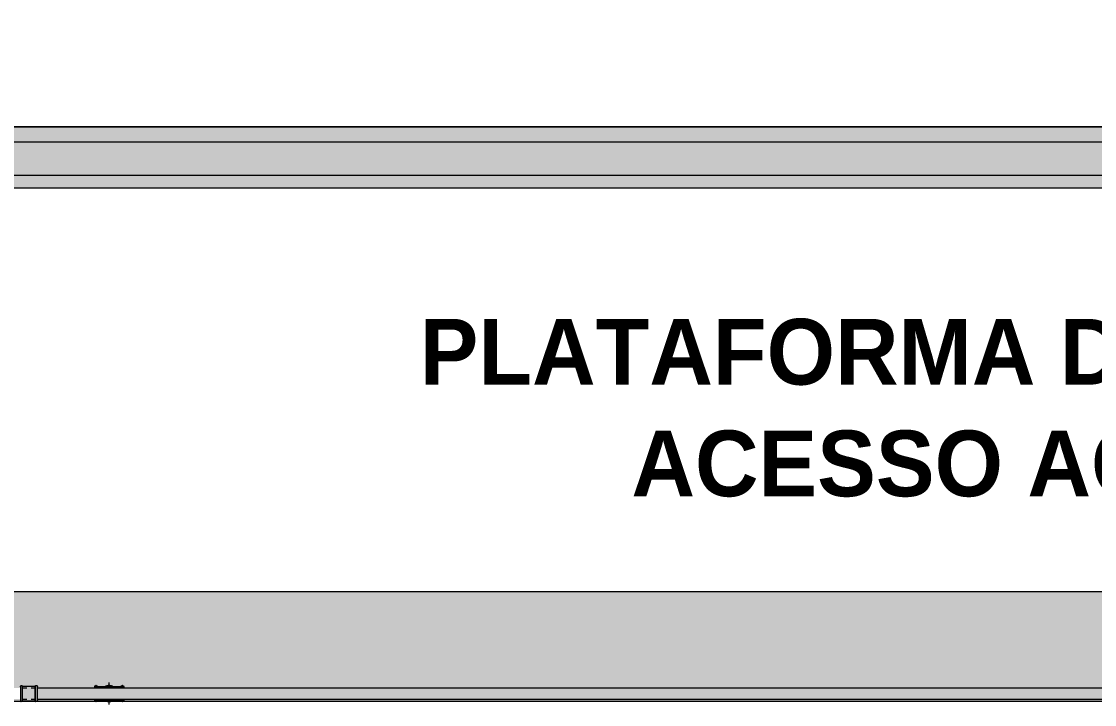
# Model space of a CAD drawing. Header units: metres. Extents: x 149 to 429, y -3 to 162.
# Drawn here: x 215.413 to 217.859, y 108.257 to 109.814 of the extents above; entities that cross this region are included whole.
import ezdxf

# ---------------------------------------------------------------- set-up
doc = ezdxf.new("R2010")
doc.units = ezdxf.units.M
doc.layers.add('1053_ARQ_BASE_MATADOURO_2_dwg', color=7, linetype='Continuous', lineweight=5, true_color=0x767676)
for name, color, linetype, lineweight in [('A-PISO', 7, 'Continuous', 5), ('A-WALL', 7, 'Continuous', 9), ('G-ANNO-TEXT', 7, 'Continuous', 5), ('P-PIPE', 7, 'Continuous', 5), ('P-PIPE-CNTR', 7, 'Continuous', 5)]:
    doc.layers.add(name, color=color, linetype=linetype, lineweight=lineweight)
doc.styles.add('Century Gothic_B_1', font='GOTHICB.TTF', dxfattribs={"height": 0.15})

# ---------------------------------------------------------------- blocks, each defined once
blk = doc.blocks.new('AÇO_Luva - AÇO_Luva-4003606-SERINGA BOVINOS')
at = {"layer": 'P-PIPE', "true_color": 0x7f7f7f}
h = blk.add_hatch(color=8, dxfattribs=at)
h.paths.add_polyline_path([(0.0038, 0.0174), (0.005, 0.0162), (0.0047, -0.0125), (0.005, -0.0126), (0.005, -0.0162), (0.0038, -0.0175), (0.0011, -0.0173), (0, -0.0162), (0, 0.0162), (0.0012, 0.0174), (0.0032, 0.0174)])
h.paths.add_polyline_path([(0.0025, 0.0187), (0.0032, 0.0174), (0.0015, 0.0177)])
h.paths.add_polyline_path([(0.0027, 0.0125), (0.0027, 0.0125), (0.0035, 0.0125)])
for points in [[(0.0145, 0.0162), (0.034, 0.0162), (0.034, -0.0162), (0.005, -0.0162), (0.005, -0.0125), (0.005, -0.0121), (0.005, 0.0125), (0.005, 0.0126), (0.005, 0.0162)], [(0.0378, 0.0174), (0.039, 0.0162), (0.039, -0.0162), (0.0378, -0.0175), (0.0351, -0.0173), (0.034, -0.0162), (0.034, 0.0162), (0.0352, 0.0174), (0.0372, 0.0174)]]:
    blk.add_hatch(color=8, dxfattribs=at).paths.add_polyline_path(points)
at = {"layer": 'P-PIPE'}
for p, q in [((0.005, 0.0155), (0.005, 0.0162)), ((0.005, 0.0162), (0.034, 0.0162)), ((0.005, 0.0162), (0.005, -0.0162)), ((0.034, 0.0162), (0.034, -0.0162)), ((0.039, 0.0155), (0.039, 0.0162)), ((0, -0.0155), (0, -0.0162)), ((0.034, -0.0162), (0.005, -0.0162))]:
    blk.add_line(p, q, dxfattribs=at)
at = {"layer": 'P-PIPE', "flags": 128}
for points in [[(0.005, 0.0162), (0.0039, 0.0183), (0.0015, 0.0185), (0, 0.0166), (0, 0.0162)], [(0, -0.0162), (0, -0.0122), (0, -0.0023), (0, 0.0088), (0, 0.0155), (0, 0.0162)], [(0.005, 0.0162), (0.005, 0.0122), (0.005, 0.0023), (0.005, -0.0088), (0.005, -0.0155), (0.005, -0.0162)], [(0.039, 0.0162), (0.0379, 0.0183), (0.0355, 0.0185), (0.034, 0.0166), (0.034, 0.0162)], [(0.034, -0.0162), (0.034, -0.0122), (0.034, -0.0023), (0.034, 0.0088), (0.034, 0.0155), (0.034, 0.0162)], [(0.039, 0.0162), (0.039, 0.0122), (0.039, 0.0023), (0.039, -0.0088), (0.039, -0.0155), (0.039, -0.0162)], [(0, -0.0162), (0.0011, -0.0183), (0.0035, -0.0185), (0.005, -0.0166), (0.005, -0.0162)], [(0.034, -0.0149), (0.034, -0.0155), (0.034, -0.0162)], [(0.034, -0.0162), (0.0351, -0.0183), (0.0375, -0.0185), (0.039, -0.0166), (0.039, -0.0162)]]:
    blk.add_lwpolyline(points, dxfattribs=at)
blk = doc.blocks.new('1053_ARQ_BASE_MATADOURO_2_dwg-3637054-SERINGA BOVINOS')
at = {"layer": 'A-PISO', "color": 253, "true_color": 0xaaaaaa}
for p, q in [((159.4912, 76.353), (139.8363, 76.353)), ((159.4912, 76.2768), (139.8363, 76.2768)), ((154.4835, 75.0782), (154.6508, 75.0782)), ((154.6512, 75.0782), (154.653, 75.0782)), ((154.6538, 75.0782), (154.6796, 75.0782)), ((154.6837, 75.0782), (154.7106, 75.0782)), ((154.7112, 75.0782), (154.713, 75.0782)), ((154.7144, 75.0782), (157.2508, 75.0782))]:
    blk.add_line(p, q, dxfattribs=at)
at = {"layer": 'A-PISO', "color": 253, "true_color": 0xaaaaaa, "flags": 128}
for points in [[(159.5394, 75.0782), (159.5394, 75.3282), (139.8841, 75.3282), (139.8311, 75.3282), (137.5391, 76.6282), (137.187, 76.6282)], [(137.9622, 76.3882), (159.5394, 76.3882), (159.5394, 76.2382), (159.5394, 75.3282)]]:
    blk.add_lwpolyline(points, dxfattribs=at)

msp = doc.modelspace()

# ---------------------------------------------------------------- hatches: boundary and pattern name
at = {"layer": 'A-WALL', "true_color": 0xeaeaea, "transparency": 33554483}
msp.add_hatch(color=254, dxfattribs=at).paths.add_polyline_path([(219.1862, 109.4342), (220.4698, 109.4342), (220.4698, 109.5742), (200.8145, 109.5742), (200.8145, 109.4342), (217.5655, 109.4342)])
at = {"layer": 'A-WALL', "true_color": 0xffd4aa, "transparency": 33554483}
h = msp.add_hatch(color=41, dxfattribs=at)
h.paths.add_polyline_path([(200.8145, 108.2642), (201.2877, 108.2642), (201.2877, 108.2996), (201.3097, 108.2997), (201.312, 108.3017), (201.3145, 108.2996), (201.3145, 108.2944), (202.5799, 108.2949), (202.5801, 108.2976), (202.5807, 108.2979), (202.5811, 108.2997), (202.5824, 108.2997), (202.5824, 108.2976), (202.5834, 108.298), (202.5837, 108.2991), (202.5845, 108.2997), (202.5852, 108.2988), (202.5857, 108.2976), (202.6065, 108.2981), (202.6129, 108.3001), (202.6193, 108.2985), (202.6219, 108.2976), (202.6407, 108.2979), (202.6407, 108.299), (202.6424, 108.2997), (202.6424, 108.2976), (202.6434, 108.2979), (202.6437, 108.2991), (202.6445, 108.2997), (202.6452, 108.2988), (202.6457, 108.2976), (202.6459, 108.297), (202.6459, 108.2944), (205.1799, 108.2949), (205.1801, 108.2976), (205.1807, 108.2979), (205.1807, 108.299), (205.1815, 108.2997), (205.1824, 108.2979), (205.1825, 108.2976), (205.1835, 108.2976), (205.1844, 108.2991), (205.1859, 108.2976), (205.2058, 108.2979), (205.2079, 108.2992), (205.2138, 108.2998), (205.2219, 108.2976), (205.2407, 108.2979), (205.2407, 108.299), (205.2424, 108.3001), (205.2424, 108.2976), (205.2434, 108.2979), (205.2434, 108.3001), (205.2451, 108.299), (205.2452, 108.2988), (205.2457, 108.2976), (205.2459, 108.297), (205.2459, 108.2944), (207.7799, 108.2949), (207.7801, 108.2976), (207.7807, 108.2979), (207.7807, 108.299), (207.7815, 108.2997), (207.7824, 108.2979), (207.7824, 108.2976), (207.7835, 108.2976), (207.7844, 108.2991), (207.7859, 108.2976), (207.8058, 108.2979), (207.8079, 108.2992), (207.8138, 108.2998), (207.8219, 108.2976), (207.8407, 108.2979), (207.8407, 108.299), (207.8424, 108.3001), (207.8424, 108.2976), (207.8434, 108.2979), (207.8434, 108.3001), (207.8451, 108.299), (207.8452, 108.2988), (207.8457, 108.2976), (207.8459, 108.297), (207.8459, 108.2944), (210.3789, 108.2949), (210.3789, 108.2976), (210.3809, 108.2997), (210.3815, 108.2998), (210.3824, 108.2997), (210.3828, 108.2993), (210.3836, 108.299), (210.3848, 108.2994), (210.3852, 108.2988), (210.3857, 108.2976), (210.4047, 108.2979), (210.4066, 108.2988), (210.4148, 108.2998), (210.4202, 108.2986), (210.4219, 108.2976), (210.4407, 108.2979), (210.4412, 108.2993), (210.4426, 108.2999), (210.4459, 108.2991), (210.4469, 108.2976), (210.4469, 108.2944), (212.9799, 108.2949), (212.9801, 108.2976), (212.9807, 108.2979), (212.9807, 108.299), (212.9815, 108.2997), (212.9824, 108.2979), (212.9824, 108.2976), (212.9835, 108.2976), (212.9844, 108.2991), (212.9859, 108.2976), (213.0058, 108.2979), (213.0079, 108.2992), (213.0138, 108.2998), (213.0219, 108.2976), (213.0407, 108.2979), (213.0407, 108.299), (213.0424, 108.3001), (213.0424, 108.2976), (213.0434, 108.2979), (213.0434, 108.3001), (213.0451, 108.299), (213.0452, 108.2988), (213.0457, 108.2976), (213.0459, 108.297), (213.0459, 108.2944), (215.4104, 108.2944), (215.4104, 108.2981), (215.4122, 108.2993), (215.4146, 108.2989), (215.4154, 108.2981), (215.4444, 108.2981), (215.4462, 108.2993), (215.4486, 108.2989), (215.4494, 108.2981), (215.4494, 108.2944), (215.5799, 108.2949), (215.5801, 108.2976), (215.5807, 108.2979), (215.5807, 108.299), (215.5815, 108.2997), (215.5824, 108.2979), (215.5824, 108.2976), (215.5835, 108.2976), (215.5844, 108.2991), (215.5859, 108.2976), (215.6058, 108.2979), (215.6079, 108.2992), (215.6138, 108.2998), (215.6219, 108.2976), (215.6407, 108.2979), (215.6409, 108.2993), (215.6424, 108.3001), (215.6424, 108.2976), (215.6434, 108.2979), (215.6434, 108.3001), (215.6451, 108.299), (215.6452, 108.2988), (215.6457, 108.2976), (215.6459, 108.297), (215.6459, 108.2944), (218.1799, 108.2949), (218.1801, 108.2976), (218.1807, 108.2979), (218.1807, 108.299), (218.1815, 108.2997), (218.1824, 108.2979), (218.1824, 108.2976), (218.1835, 108.2976), (218.1844, 108.2991), (218.1859, 108.2976), (218.2058, 108.2979), (218.2079, 108.2992), (218.2138, 108.2998), (218.2219, 108.2976), (218.2407, 108.2979), (218.2407, 108.299), (218.2424, 108.3001), (218.2424, 108.2976), (218.2434, 108.2979), (218.2434, 108.3001), (218.2451, 108.299), (218.2452, 108.2988), (218.2457, 108.2976), (218.2459, 108.297), (218.2459, 108.2944), (220.2129, 108.2944), (220.2131, 108.2997), (220.2154, 108.3017), (220.2179, 108.2996), (220.2397, 108.2996), (220.2397, 108.2944), (220.3909, 108.2944), (220.3908, 108.3052), (220.3802, 108.3262), (220.3796, 108.3799), (220.3828, 108.3799), (220.3833, 108.3297), (220.3939, 108.3078), (220.3943, 108.2944), (220.3959, 108.2944), (220.3962, 108.2989), (220.3984, 108.3002), (220.4009, 108.2993), (220.4136, 108.2999), (220.4193, 108.3055), (220.4389, 108.3057), (220.4528, 108.2918), (220.4528, 108.2719), (220.445, 108.2642), (220.4698, 108.2642), (220.4698, 108.5142), (200.8145, 108.5142)])
h.paths.add_polyline_path([(212.981, 108.2642), (212.9807, 108.2647), (212.9806, 108.265), (212.9801, 108.2662), (212.9799, 108.2667), (212.9799, 108.2694), (210.4469, 108.2689), (210.4468, 108.2661), (210.4462, 108.2642), (212.9806, 108.2642)])
h.paths.add_polyline_path([(212.9816, 108.2642), (212.9834, 108.2642), (212.9834, 108.2662), (212.9824, 108.2659), (212.982, 108.2646)])
h.paths.add_polyline_path([(212.9859, 108.2642), (213.0075, 108.2647), (213.0039, 108.2662), (212.9851, 108.2659), (212.9851, 108.2648), (212.9852, 108.2642)])
h.paths.add_polyline_path([(201.3334, 108.2642), (202.5807, 108.2647), (202.5806, 108.265), (202.5801, 108.2662), (202.5799, 108.2667), (202.5799, 108.2694), (201.3145, 108.2694), (201.3145, 108.2642)])
h.paths.add_polyline_path([(202.5834, 108.2642), (202.5834, 108.2662), (202.5824, 108.2659), (202.5824, 108.2642)])
h.paths.add_polyline_path([(213.0281, 108.2642), (213.0407, 108.2647), (213.0406, 108.265), (213.0401, 108.2662), (213.0193, 108.2657), (213.0165, 108.2642), (213.023, 108.2642)])
h.paths.add_polyline_path([(202.5859, 108.2642), (202.6097, 108.2647), (202.6039, 108.2662), (202.5851, 108.2659), (202.5851, 108.2647), (202.5852, 108.2642)])
h.paths.add_polyline_path([(202.6221, 108.2642), (202.6442, 108.2642), (202.6434, 108.2659), (202.6434, 108.2662), (202.6423, 108.2662), (202.6414, 108.2646), (202.6399, 108.2662), (202.62, 108.2659), (202.6179, 108.2646), (202.6183, 108.2642), (202.6219, 108.2642)])
h.paths.add_polyline_path([(213.0434, 108.2642), (213.0434, 108.2662), (213.0424, 108.2658), (213.0421, 108.2646), (213.0424, 108.2642)])
h.paths.add_polyline_path([(213.0452, 108.2642), (215.4114, 108.2646), (215.4104, 108.2657), (215.4104, 108.2694), (213.0459, 108.2689), (213.0453, 108.2662), (213.0451, 108.2659), (213.0451, 108.2642)])
h.paths.add_polyline_path([(210.4419, 108.2642), (210.4421, 108.2646), (210.4406, 108.2661), (210.4208, 108.2656), (210.4192, 108.265), (210.4176, 108.2642), (210.4412, 108.2642)])
h.paths.add_polyline_path([(220.3973, 108.2642), (220.3966, 108.2648), (220.3966, 108.2652), (220.3962, 108.2661), (220.3959, 108.2661), (220.3962, 108.2642)])
h.paths.add_polyline_path([(220.3959, 108.2642), (220.3959, 108.2694), (220.2397, 108.2694), (220.2397, 108.2642), (220.3946, 108.2642)])
h.paths.add_polyline_path([(202.6452, 108.2642), (205.1807, 108.2647), (205.1806, 108.265), (205.1801, 108.2662), (205.1799, 108.2667), (205.1799, 108.2694), (202.6459, 108.2689), (202.6457, 108.2662), (202.6451, 108.2659), (202.6451, 108.2647), (202.6451, 108.2642)])
h.paths.add_polyline_path([(215.4349, 108.2642), (215.5807, 108.2647), (215.5806, 108.265), (215.5801, 108.2662), (215.5799, 108.2667), (215.5799, 108.2694), (215.4494, 108.2692), (215.4494, 108.2657), (215.4476, 108.2645), (215.4452, 108.2649), (215.4444, 108.2657), (215.4154, 108.2657), (215.4141, 108.2642), (215.4249, 108.2642)])
h.paths.add_polyline_path([(220.1485, 108.2642), (220.2129, 108.2642), (220.2129, 108.2694), (218.2459, 108.2694), (218.2457, 108.2662), (218.2451, 108.2659), (218.2452, 108.2642), (220.0978, 108.2642)])
h.paths.add_polyline_path([(210.4097, 108.2642), (210.4074, 108.2648), (210.4043, 108.2661), (210.4039, 108.2662), (210.3851, 108.2659), (210.3852, 108.2648), (210.3852, 108.2642), (210.4094, 108.2642)])
h.paths.add_polyline_path([(215.5834, 108.2642), (215.5834, 108.2662), (215.5824, 108.2659), (215.5821, 108.2647), (215.5824, 108.2642)])
h.paths.add_polyline_path([(215.5859, 108.2642), (215.6075, 108.2647), (215.6039, 108.2662), (215.5851, 108.2659), (215.5851, 108.2648), (215.5852, 108.2642)])
h.paths.add_polyline_path([(205.1816, 108.2642), (205.1834, 108.2642), (205.1834, 108.2662), (205.1824, 108.2659), (205.1821, 108.2647)])
h.paths.add_polyline_path([(205.1859, 108.2642), (205.2075, 108.2647), (205.2039, 108.2662), (205.1851, 108.2659), (205.1851, 108.2648), (205.1852, 108.2642)])
h.paths.add_polyline_path([(215.6141, 108.2642), (215.6407, 108.2647), (215.6406, 108.265), (215.6401, 108.2662), (215.6193, 108.2657), (215.6143, 108.2643)])
h.paths.add_polyline_path([(205.2281, 108.2642), (205.2407, 108.2647), (205.2406, 108.265), (205.2401, 108.2662), (205.2193, 108.2657), (205.2165, 108.2642), (205.225, 108.2642)])
h.paths.add_polyline_path([(210.3799, 108.2642), (210.3799, 108.2646), (210.3789, 108.2667), (210.3789, 108.2694), (207.8459, 108.2689), (207.8457, 108.2662), (207.8451, 108.2659), (207.8452, 108.2642), (210.3796, 108.2642)])
h.paths.add_polyline_path([(210.3824, 108.2642), (210.3834, 108.2642), (210.3829, 108.2648), (210.3825, 108.2643)])
h.paths.add_polyline_path([(215.6434, 108.2642), (215.6434, 108.2662), (215.6424, 108.2658), (215.6421, 108.2646), (215.6424, 108.2642)])
h.paths.add_polyline_path([(218.241, 108.2642), (218.2407, 108.2647), (218.2406, 108.265), (218.2401, 108.2662), (218.2193, 108.2657), (218.2165, 108.2642), (218.2407, 108.2642)])
h.paths.add_polyline_path([(215.6459, 108.2642), (218.1807, 108.2647), (218.1806, 108.265), (218.1801, 108.2662), (218.1799, 108.2667), (218.1799, 108.2694), (215.6459, 108.2689), (215.6457, 108.2662), (215.6451, 108.2659), (215.6452, 108.2642)])
h.paths.add_polyline_path([(218.2416, 108.2642), (218.2434, 108.2642), (218.2434, 108.2662), (218.2424, 108.2658), (218.2421, 108.2646)])
h.paths.add_polyline_path([(207.8424, 108.2642), (207.8434, 108.2642), (207.8434, 108.2662), (207.8424, 108.2658), (207.8421, 108.2646), (207.8416, 108.2642)])
h.paths.add_polyline_path([(207.8161, 108.2642), (207.8407, 108.2647), (207.8406, 108.265), (207.8401, 108.2662), (207.8193, 108.2657), (207.8157, 108.2642)])
h.paths.add_polyline_path([(205.2434, 108.2642), (205.2434, 108.2662), (205.2424, 108.2658), (205.2421, 108.2646), (205.2424, 108.2642)])
h.paths.add_polyline_path([(205.2452, 108.2642), (207.7807, 108.2647), (207.7806, 108.265), (207.7801, 108.2662), (207.7799, 108.2667), (207.7799, 108.2694), (205.2459, 108.2689), (205.2457, 108.2662), (205.2451, 108.2659), (205.2451, 108.2642)])
h.paths.add_polyline_path([(207.8077, 108.2642), (207.8075, 108.2647), (207.8039, 108.2662), (207.7851, 108.2659), (207.7851, 108.2648), (207.7852, 108.2642), (207.8065, 108.2642)])
h.paths.add_polyline_path([(218.2077, 108.2642), (218.2075, 108.2647), (218.2039, 108.2662), (218.1851, 108.2659), (218.1851, 108.2648), (218.1852, 108.2642), (218.2065, 108.2642)])
h.paths.add_polyline_path([(207.7816, 108.2642), (207.7834, 108.2642), (207.7834, 108.2662), (207.7824, 108.2659), (207.7821, 108.2647)])
h.paths.add_polyline_path([(218.1834, 108.2642), (218.1834, 108.2662), (218.1824, 108.2659), (218.1821, 108.2647), (218.1824, 108.2642)])
h.paths.add_polyline_path([(220.2148, 108.2642), (220.2149, 108.2642), (220.214, 108.2653)])
h.paths.add_polyline_path([(220.3993, 108.2647), (220.3993, 108.2651), (220.3993, 108.2647)])
at = {"layer": 'P-PIPE', "true_color": 0xc0c0c0}
h = msp.add_hatch(color=9, dxfattribs=at)
h.paths.add_polyline_path([(217.2616, 108.2819), (220.3844, 108.2819), (220.3843, 108.2874), (220.391, 108.2875), (220.3908, 108.2944), (215.4494, 108.294), (215.4494, 108.2819), (217.211, 108.2819)])
h.paths.add_polyline_path([(220.3941, 108.2873), (220.3959, 108.2878), (220.3959, 108.2944), (220.394, 108.294), (220.3941, 108.2874)])
at = {"layer": 'P-PIPE', "true_color": 0x7f7f7f}
h = msp.add_hatch(color=8, dxfattribs=at)
h.paths.add_polyline_path([(215.5799, 108.2944), (215.5801, 108.2948), (215.5799, 108.2948)])
h.paths.add_polyline_path([(215.5903, 108.2944), (215.6401, 108.2948), (215.64, 108.2976), (215.5854, 108.297), (215.5857, 108.2944), (215.5882, 108.2944)])
h.paths.add_polyline_path([(215.6459, 108.2944), (215.6457, 108.2976), (215.6454, 108.297), (215.6457, 108.2944)])
h.paths.add_polyline_path([(215.6434, 108.2948), (215.6431, 108.2976), (215.6424, 108.297), (215.6424, 108.2948)])
h.paths.add_polyline_path([(215.5824, 108.2948), (215.5834, 108.2948), (215.5831, 108.2976), (215.5824, 108.297), (215.5824, 108.2954)])
for points in [[(215.5801, 108.2944), (215.5824, 108.2948), (215.5822, 108.299), (215.5813, 108.2997), (215.5806, 108.2988), (215.5803, 108.2965), (215.5801, 108.2948)], [(215.5834, 108.2944), (215.5857, 108.2948), (215.5851, 108.2979), (215.5844, 108.2991), (215.5834, 108.2965), (215.5834, 108.2948)], [(215.6401, 108.2944), (215.6424, 108.2948), (215.6422, 108.299), (215.6413, 108.2997), (215.6406, 108.2988), (215.6403, 108.2965), (215.6401, 108.2948)], [(215.6424, 108.2988), (215.642, 108.2998), (215.6416, 108.2996), (215.6422, 108.299)], [(215.6454, 108.2944), (215.6457, 108.2948), (215.6451, 108.299), (215.6447, 108.2997), (215.6434, 108.2997), (215.6437, 108.2944), (215.6452, 108.2944)], [(215.5814, 108.2647), (215.5824, 108.2673), (215.5822, 108.2694), (215.5801, 108.269), (215.5806, 108.266), (215.581, 108.2654)], [(215.5814, 108.264), (215.5824, 108.2659), (215.5821, 108.2659), (215.5812, 108.265), (215.5806, 108.265), (215.581, 108.2644)], [(215.5834, 108.269), (215.5833, 108.2694), (215.5824, 108.269)], [(215.5834, 108.2637), (215.5852, 108.265), (215.5855, 108.2673), (215.5857, 108.2694), (215.5834, 108.269), (215.5834, 108.2648)], [(215.6129, 108.2637), (215.6185, 108.2654), (215.6203, 108.2662), (215.6129, 108.266), (215.6129, 108.2662), (215.6066, 108.2656), (215.6127, 108.2638)], [(215.6111, 108.2645), (215.6071, 108.2655), (215.6074, 108.2648), (215.6077, 108.2647), (215.6101, 108.2645)], [(215.6113, 108.264), (215.6111, 108.2645), (215.6111, 108.264)], [(215.6414, 108.2646), (215.6424, 108.2673), (215.6422, 108.2694), (215.6401, 108.269), (215.6407, 108.2659), (215.641, 108.2654)], [(215.6414, 108.264), (215.6424, 108.2659), (215.6421, 108.2659), (215.6412, 108.265), (215.6406, 108.265), (215.641, 108.2644)], [(215.6434, 108.269), (215.6434, 108.2694), (215.6424, 108.269)], [(215.6434, 108.2637), (215.6451, 108.2647), (215.6452, 108.265), (215.6455, 108.2673), (215.6457, 108.2694), (215.6434, 108.269), (215.6434, 108.264)]]:
    msp.add_hatch(color=8, dxfattribs=at).paths.add_polyline_path(points)
h = msp.add_hatch(color=8, dxfattribs=at)
h.paths.add_polyline_path([(215.6165, 108.299), (215.6129, 108.3001), (215.6129, 108.2995), (215.6156, 108.2991)])
h.paths.add_polyline_path([(215.6203, 108.2976), (215.6192, 108.2981), (215.6139, 108.2992), (215.6094, 108.2995), (215.6065, 108.2983), (215.6055, 108.2976), (215.6129, 108.2976), (215.6129, 108.2976), (215.6195, 108.2976)])
at = {"layer": 'P-PIPE', "true_color": 0xc0c0c0}
msp.add_hatch(color=9, dxfattribs=at).paths.add_polyline_path([(218.2492, 108.2694), (220.3959, 108.2698), (220.3959, 108.2757), (220.3942, 108.2756), (220.3943, 108.2715), (220.3912, 108.2715), (220.3908, 108.2755), (220.3844, 108.2757), (220.3844, 108.2819), (215.4494, 108.2813), (215.4494, 108.2694), (218.2366, 108.2694)])
at = {"layer": 'P-PIPE', "true_color": 0x7f7f7f}
h = msp.add_hatch(color=8, dxfattribs=at)
h.paths.add_polyline_path([(215.5799, 108.2662), (215.5805, 108.2667), (215.5799, 108.2667)])
h.paths.add_polyline_path([(215.5834, 108.2662), (215.5834, 108.269), (215.5824, 108.269), (215.5827, 108.2662), (215.5831, 108.2662)])
h.paths.add_polyline_path([(215.6164, 108.2662), (215.6404, 108.2667), (215.6401, 108.2694), (215.5857, 108.269), (215.5858, 108.2662), (215.6156, 108.2662)])
h.paths.add_polyline_path([(215.6434, 108.2662), (215.6434, 108.269), (215.6424, 108.269), (215.6427, 108.2662), (215.6431, 108.2662)])
h.paths.add_polyline_path([(215.6459, 108.2662), (215.6454, 108.2667), (215.6458, 108.2662)])

# ---------------------------------------------------------------- linework, layer by layer
at = {"layer": 'A-WALL', "color": 253, "true_color": 0xb6b6b6}
msp.add_line((220.4698, 109.5742), (200.8145, 109.5742), dxfattribs=at)
at = {"layer": 'A-WALL', "color": 253, "true_color": 0xaaaaaa}
for p, q in [((220.4698, 109.4342), (200.8145, 109.4342)), ((220.4698, 108.5142), (200.8145, 108.5142)), ((200.8145, 108.2642), (220.4698, 108.2642))]:
    msp.add_line(p, q, dxfattribs=at)
at = {"layer": 'P-PIPE'}
for p, q in [((215.4249, 108.2944), (215.4142, 108.2944)), ((215.4459, 108.2944), (215.4349, 108.2944)), ((220.3909, 108.2944), (215.4482, 108.2944)), ((215.6459, 108.2976), (215.5799, 108.2976)), ((215.5799, 108.2976), (215.5799, 108.2945)), ((215.5834, 108.3001), (215.5824, 108.3001)), ((215.5834, 108.3001), (215.5824, 108.3001)), ((215.6434, 108.3001), (215.6424, 108.3001)), ((215.6434, 108.3001), (215.6424, 108.3001)), ((215.6459, 108.2945), (215.6459, 108.2976)), ((215.4139, 108.2694), (215.4249, 108.2694)), ((215.4349, 108.2694), (215.4455, 108.2694)), ((215.4479, 108.2694), (220.3971, 108.2694)), ((215.5799, 108.2693), (215.5799, 108.2662)), ((215.5799, 108.2662), (215.6459, 108.2662)), ((215.5824, 108.2637), (215.5834, 108.2637)), ((215.5824, 108.2637), (215.5834, 108.2637)), ((215.6424, 108.2637), (215.6434, 108.2637)), ((215.6424, 108.2637), (215.6434, 108.2637)), ((215.6459, 108.2662), (215.6459, 108.2693))]:
    msp.add_line(p, q, dxfattribs=at)
at = {"layer": 'P-PIPE', "flags": 128}
for points in [[(215.5799, 108.2976), (215.5799, 108.2977), (215.5799, 108.2978), (215.5799, 108.2979), (215.5799, 108.298), (215.58, 108.2981), (215.58, 108.2982), (215.58, 108.2983), (215.58, 108.2984), (215.5801, 108.2985), (215.5801, 108.2986), (215.5801, 108.2986), (215.5802, 108.2987), (215.5802, 108.2988), (215.5803, 108.2989), (215.5803, 108.299), (215.5804, 108.2991), (215.5805, 108.2992), (215.5805, 108.2992), (215.5806, 108.2993), (215.5807, 108.2994), (215.5807, 108.2994), (215.5808, 108.2995), (215.5809, 108.2996), (215.581, 108.2996), (215.5811, 108.2997), (215.5811, 108.2997), (215.5812, 108.2998), (215.5813, 108.2998), (215.5814, 108.2999), (215.5815, 108.2999), (215.5816, 108.2999), (215.5817, 108.3), (215.5818, 108.3), (215.5819, 108.3), (215.582, 108.3), (215.5821, 108.3001), (215.5822, 108.3001), (215.5823, 108.3001), (215.5824, 108.3001), (215.5824, 108.3001)], [(215.5799, 108.2976), (215.5799, 108.2977), (215.5799, 108.2978), (215.5799, 108.2979), (215.5799, 108.298), (215.58, 108.2981), (215.58, 108.2982), (215.58, 108.2983), (215.58, 108.2984), (215.5801, 108.2985), (215.5801, 108.2986), (215.5801, 108.2986), (215.5802, 108.2987), (215.5802, 108.2988), (215.5803, 108.2989), (215.5803, 108.299), (215.5804, 108.2991), (215.5805, 108.2992), (215.5805, 108.2992), (215.5806, 108.2993)], [(215.5799, 108.2954), (215.5799, 108.2957), (215.5799, 108.296), (215.5799, 108.2963), (215.5799, 108.2965), (215.5799, 108.2967), (215.5799, 108.2969), (215.5799, 108.2971), (215.5799, 108.2972), (215.5799, 108.2974), (215.5799, 108.2975), (215.5799, 108.2975), (215.5799, 108.2976), (215.5799, 108.2976)], [(215.5799, 108.2976), (215.5799, 108.2976), (215.5799, 108.2975), (215.5799, 108.2975), (215.5799, 108.2974), (215.5799, 108.2973), (215.5799, 108.2971), (215.5799, 108.297), (215.5799, 108.2968), (215.5799, 108.2966), (215.5799, 108.2963), (215.5799, 108.2961), (215.5799, 108.2958), (215.5799, 108.2955), (215.5799, 108.2952), (215.5799, 108.2948), (215.5799, 108.2945)], [(215.5814, 108.2999), (215.5815, 108.2999), (215.5816, 108.2999), (215.5817, 108.3), (215.5818, 108.3), (215.5819, 108.3), (215.582, 108.3), (215.5821, 108.3001), (215.5822, 108.3001), (215.5823, 108.3001), (215.5824, 108.3001), (215.5824, 108.3001)], [(215.5834, 108.3001), (215.5835, 108.3001), (215.5836, 108.3001), (215.5837, 108.3001), (215.5838, 108.3001), (215.5839, 108.3), (215.584, 108.3), (215.5841, 108.3), (215.5842, 108.3), (215.5843, 108.2999), (215.5844, 108.2999), (215.5845, 108.2998), (215.5846, 108.2998), (215.5846, 108.2998), (215.5847, 108.2997), (215.5848, 108.2996), (215.5849, 108.2996), (215.585, 108.2995), (215.5851, 108.2995), (215.5851, 108.2994), (215.5852, 108.2993), (215.5853, 108.2993), (215.5853, 108.2992), (215.5854, 108.2991), (215.5855, 108.299), (215.5855, 108.2989), (215.5856, 108.2988), (215.5856, 108.2988), (215.5857, 108.2987), (215.5857, 108.2986), (215.5857, 108.2985), (215.5858, 108.2984), (215.5858, 108.2983), (215.5858, 108.2982), (215.5858, 108.2981), (215.5859, 108.298), (215.5859, 108.2979), (215.5859, 108.2978), (215.5859, 108.2977), (215.5859, 108.2976)], [(215.5834, 108.3001), (215.5835, 108.3001), (215.5836, 108.3001), (215.5837, 108.3001), (215.5838, 108.3001), (215.5839, 108.3), (215.584, 108.3), (215.5841, 108.3), (215.5842, 108.3), (215.5843, 108.2999), (215.5844, 108.2999), (215.5845, 108.2998), (215.5846, 108.2998), (215.5846, 108.2998), (215.5847, 108.2997), (215.5848, 108.2996), (215.5849, 108.2996), (215.585, 108.2995), (215.5851, 108.2995), (215.5851, 108.2994), (215.5852, 108.2993), (215.5853, 108.2993), (215.5853, 108.2992), (215.5854, 108.2991), (215.5855, 108.299), (215.5855, 108.2989), (215.5856, 108.2988), (215.5856, 108.2988), (215.5857, 108.2987), (215.5857, 108.2986), (215.5857, 108.2985), (215.5858, 108.2984), (215.5858, 108.2983), (215.5858, 108.2982), (215.5858, 108.2981), (215.5859, 108.298), (215.5859, 108.2979), (215.5859, 108.2978), (215.5859, 108.2977), (215.5859, 108.2976), (215.5859, 108.2976)], [(215.5859, 108.2944), (215.5859, 108.2947), (215.5859, 108.2951), (215.5859, 108.2954), (215.5859, 108.2957), (215.5859, 108.296), (215.5859, 108.2963), (215.5859, 108.2965), (215.5859, 108.2967), (215.5859, 108.2969), (215.5859, 108.2971), (215.5859, 108.2972), (215.5859, 108.2974), (215.5859, 108.2975), (215.5859, 108.2975), (215.5859, 108.2976), (215.5859, 108.2976)], [(215.5859, 108.2976), (215.5859, 108.2976), (215.5859, 108.2975), (215.5859, 108.2975), (215.5859, 108.2974), (215.5859, 108.2973), (215.5859, 108.2971), (215.5859, 108.297), (215.5859, 108.2968), (215.5859, 108.2966), (215.5859, 108.2963), (215.5859, 108.2961), (215.5859, 108.2958), (215.5859, 108.2955)], [(215.6221, 108.2976), (215.6215, 108.2979), (215.6208, 108.2983), (215.6202, 108.2986), (215.6195, 108.2988), (215.6188, 108.2991), (215.6181, 108.2993), (215.6174, 108.2995), (215.6167, 108.2997), (215.616, 108.2998), (215.6153, 108.2999), (215.6146, 108.3), (215.6138, 108.3001), (215.6131, 108.3001), (215.6124, 108.3001), (215.6116, 108.3), (215.6109, 108.3), (215.6102, 108.2999), (215.6095, 108.2998), (215.6088, 108.2996), (215.6081, 108.2994), (215.6074, 108.2992), (215.6067, 108.299), (215.606, 108.2987), (215.6053, 108.2984), (215.6047, 108.2981), (215.604, 108.2978)], [(215.6221, 108.2976), (215.6215, 108.2979), (215.6208, 108.2983), (215.6202, 108.2986), (215.6195, 108.2988), (215.6188, 108.2991), (215.6181, 108.2993), (215.6174, 108.2995), (215.6167, 108.2997), (215.616, 108.2998), (215.6153, 108.2999), (215.6146, 108.3), (215.6138, 108.3001), (215.6131, 108.3001), (215.6124, 108.3001), (215.6116, 108.3), (215.6109, 108.3), (215.6102, 108.2999), (215.6095, 108.2998), (215.6088, 108.2996), (215.6081, 108.2994), (215.6074, 108.2992), (215.6067, 108.299), (215.606, 108.2987), (215.6053, 108.2984), (215.6047, 108.2981), (215.604, 108.2978)], [(215.6399, 108.2976), (215.6399, 108.2977), (215.6399, 108.2978), (215.6399, 108.2979), (215.6399, 108.298), (215.64, 108.2981), (215.64, 108.2982), (215.64, 108.2983), (215.64, 108.2984), (215.6401, 108.2985), (215.6401, 108.2986), (215.6401, 108.2986), (215.6402, 108.2987), (215.6402, 108.2988), (215.6403, 108.2989), (215.6403, 108.299), (215.6404, 108.2991), (215.6405, 108.2992), (215.6405, 108.2992), (215.6406, 108.2993), (215.6407, 108.2994), (215.6407, 108.2994), (215.6408, 108.2995), (215.6409, 108.2996), (215.641, 108.2996), (215.6411, 108.2997), (215.6411, 108.2997), (215.6412, 108.2998), (215.6413, 108.2998), (215.6414, 108.2999), (215.6415, 108.2999), (215.6416, 108.2999), (215.6417, 108.3), (215.6418, 108.3), (215.6419, 108.3), (215.642, 108.3), (215.6421, 108.3001), (215.6422, 108.3001), (215.6423, 108.3001), (215.6424, 108.3001), (215.6424, 108.3001)], [(215.6399, 108.2976), (215.6399, 108.2977), (215.6399, 108.2978), (215.6399, 108.2979), (215.6399, 108.298), (215.64, 108.2981), (215.64, 108.2982), (215.64, 108.2983), (215.64, 108.2984), (215.6401, 108.2985), (215.6401, 108.2986), (215.6401, 108.2986), (215.6402, 108.2987), (215.6402, 108.2988), (215.6403, 108.2989), (215.6403, 108.299), (215.6404, 108.2991), (215.6405, 108.2992), (215.6405, 108.2992), (215.6406, 108.2993)], [(215.6399, 108.2954), (215.6399, 108.2957), (215.6399, 108.296), (215.6399, 108.2963), (215.6399, 108.2965), (215.6399, 108.2967), (215.6399, 108.2969), (215.6399, 108.2971), (215.6399, 108.2972), (215.6399, 108.2974), (215.6399, 108.2975), (215.6399, 108.2975), (215.6399, 108.2976), (215.6399, 108.2976)], [(215.6399, 108.2976), (215.6399, 108.2976), (215.6399, 108.2975), (215.6399, 108.2975), (215.6399, 108.2974), (215.6399, 108.2973), (215.6399, 108.2971), (215.6399, 108.297), (215.6399, 108.2968), (215.6399, 108.2966), (215.6399, 108.2963), (215.6399, 108.2961), (215.6399, 108.2958), (215.6399, 108.2955), (215.6399, 108.2952), (215.6399, 108.2948), (215.6399, 108.2945)], [(215.6414, 108.2999), (215.6415, 108.2999), (215.6416, 108.2999), (215.6417, 108.3), (215.6418, 108.3), (215.6419, 108.3), (215.642, 108.3), (215.6421, 108.3001), (215.6422, 108.3001), (215.6423, 108.3001), (215.6424, 108.3001), (215.6424, 108.3001)], [(215.6434, 108.3001), (215.6435, 108.3001), (215.6436, 108.3001), (215.6437, 108.3001), (215.6438, 108.3001), (215.6439, 108.3), (215.644, 108.3), (215.6441, 108.3), (215.6442, 108.3), (215.6443, 108.2999), (215.6444, 108.2999), (215.6445, 108.2998), (215.6446, 108.2998), (215.6446, 108.2998), (215.6447, 108.2997), (215.6448, 108.2996), (215.6449, 108.2996), (215.645, 108.2995), (215.6451, 108.2995), (215.6451, 108.2994), (215.6452, 108.2993), (215.6453, 108.2993), (215.6453, 108.2992), (215.6454, 108.2991), (215.6455, 108.299), (215.6455, 108.2989), (215.6456, 108.2988), (215.6456, 108.2988), (215.6457, 108.2987), (215.6457, 108.2986), (215.6457, 108.2985), (215.6458, 108.2984), (215.6458, 108.2983), (215.6458, 108.2982), (215.6458, 108.2981), (215.6459, 108.298), (215.6459, 108.2979), (215.6459, 108.2978), (215.6459, 108.2977), (215.6459, 108.2976), (215.6459, 108.2976)], [(215.6452, 108.2993), (215.6453, 108.2993), (215.6453, 108.2992), (215.6454, 108.2991), (215.6455, 108.299), (215.6455, 108.2989), (215.6456, 108.2988), (215.6456, 108.2988), (215.6457, 108.2987), (215.6457, 108.2986), (215.6457, 108.2985), (215.6458, 108.2984), (215.6458, 108.2983), (215.6458, 108.2982), (215.6458, 108.2981), (215.6459, 108.298), (215.6459, 108.2979), (215.6459, 108.2978), (215.6459, 108.2977), (215.6459, 108.2976)], [(215.6459, 108.2944), (215.6459, 108.2947), (215.6459, 108.2951), (215.6459, 108.2954), (215.6459, 108.2957), (215.6459, 108.296), (215.6459, 108.2963), (215.6459, 108.2965), (215.6459, 108.2967), (215.6459, 108.2969), (215.6459, 108.2971), (215.6459, 108.2972), (215.6459, 108.2974), (215.6459, 108.2975), (215.6459, 108.2975), (215.6459, 108.2976), (215.6459, 108.2976)], [(215.6459, 108.2976), (215.6459, 108.2976), (215.6459, 108.2975), (215.6459, 108.2975), (215.6459, 108.2974), (215.6459, 108.2973), (215.6459, 108.2971), (215.6459, 108.297), (215.6459, 108.2968), (215.6459, 108.2966), (215.6459, 108.2963), (215.6459, 108.2961), (215.6459, 108.2958), (215.6459, 108.2955)], [(215.5799, 108.2694), (215.5799, 108.269), (215.5799, 108.2687), (215.5799, 108.2683), (215.5799, 108.268), (215.5799, 108.2678), (215.5799, 108.2675), (215.5799, 108.2673), (215.5799, 108.267), (215.5799, 108.2668), (215.5799, 108.2667), (215.5799, 108.2665), (215.5799, 108.2664), (215.5799, 108.2663), (215.5799, 108.2662), (215.5799, 108.2662), (215.5799, 108.2662)], [(215.5799, 108.2662), (215.5799, 108.2662), (215.5799, 108.2662), (215.5799, 108.2663), (215.5799, 108.2664), (215.5799, 108.2665), (215.5799, 108.2666), (215.5799, 108.2668), (215.5799, 108.267), (215.5799, 108.2672), (215.5799, 108.2674), (215.5799, 108.2677), (215.5799, 108.268), (215.5799, 108.2683)], [(215.5824, 108.2637), (215.5823, 108.2637), (215.5822, 108.2637), (215.5821, 108.2637), (215.582, 108.2637), (215.5819, 108.2637), (215.5818, 108.2638), (215.5817, 108.2638), (215.5816, 108.2638), (215.5815, 108.2638), (215.5814, 108.2639), (215.5813, 108.2639), (215.5812, 108.264), (215.5812, 108.264), (215.5811, 108.2641), (215.581, 108.2641), (215.5809, 108.2642), (215.5808, 108.2642), (215.5808, 108.2643), (215.5807, 108.2644), (215.5806, 108.2644), (215.5805, 108.2645), (215.5805, 108.2646), (215.5804, 108.2647), (215.5804, 108.2648), (215.5803, 108.2648), (215.5802, 108.2649), (215.5802, 108.265), (215.5802, 108.2651), (215.5801, 108.2652), (215.5801, 108.2653), (215.58, 108.2654), (215.58, 108.2655), (215.58, 108.2656), (215.58, 108.2657), (215.5799, 108.2658), (215.5799, 108.2659), (215.5799, 108.266), (215.5799, 108.2661), (215.5799, 108.2662)], [(215.5824, 108.2637), (215.5823, 108.2637), (215.5822, 108.2637), (215.5821, 108.2637), (215.582, 108.2637), (215.5819, 108.2637), (215.5818, 108.2638), (215.5817, 108.2638), (215.5816, 108.2638), (215.5815, 108.2638), (215.5814, 108.2639), (215.5813, 108.2639), (215.5812, 108.264), (215.5812, 108.264), (215.5811, 108.2641), (215.581, 108.2641), (215.5809, 108.2642), (215.5808, 108.2642), (215.5808, 108.2643), (215.5807, 108.2644), (215.5806, 108.2644), (215.5805, 108.2645), (215.5805, 108.2646), (215.5804, 108.2647), (215.5804, 108.2648), (215.5803, 108.2648), (215.5802, 108.2649), (215.5802, 108.265), (215.5802, 108.2651), (215.5801, 108.2652), (215.5801, 108.2653), (215.58, 108.2654), (215.58, 108.2655), (215.58, 108.2656), (215.58, 108.2657), (215.5799, 108.2658), (215.5799, 108.2659), (215.5799, 108.266), (215.5799, 108.2661), (215.5799, 108.2662), (215.5799, 108.2662)], [(215.5859, 108.2662), (215.5859, 108.2661), (215.5859, 108.266), (215.5859, 108.2659), (215.5859, 108.2658), (215.5859, 108.2657), (215.5858, 108.2656), (215.5858, 108.2655), (215.5858, 108.2654), (215.5857, 108.2653), (215.5857, 108.2652), (215.5857, 108.2651), (215.5856, 108.265), (215.5856, 108.2649), (215.5855, 108.2649), (215.5855, 108.2648), (215.5854, 108.2647), (215.5853, 108.2646), (215.5853, 108.2645), (215.5852, 108.2645), (215.5851, 108.2644), (215.5851, 108.2643), (215.585, 108.2643), (215.5849, 108.2642), (215.5848, 108.2641), (215.5848, 108.2641), (215.5847, 108.264), (215.5846, 108.264), (215.5845, 108.2639), (215.5844, 108.2639), (215.5843, 108.2639), (215.5842, 108.2638), (215.5841, 108.2638), (215.584, 108.2638), (215.5839, 108.2637), (215.5838, 108.2637), (215.5837, 108.2637), (215.5836, 108.2637), (215.5835, 108.2637), (215.5834, 108.2637), (215.5834, 108.2637)], [(215.5859, 108.2662), (215.5859, 108.2661), (215.5859, 108.266), (215.5859, 108.2659), (215.5859, 108.2658), (215.5859, 108.2657), (215.5858, 108.2656), (215.5858, 108.2655), (215.5858, 108.2654), (215.5857, 108.2653), (215.5857, 108.2652), (215.5857, 108.2651), (215.5856, 108.265), (215.5856, 108.2649), (215.5855, 108.2649), (215.5855, 108.2648), (215.5854, 108.2647), (215.5853, 108.2646), (215.5853, 108.2645), (215.5852, 108.2645), (215.5851, 108.2644), (215.5851, 108.2643), (215.585, 108.2643), (215.5849, 108.2642), (215.5848, 108.2641), (215.5848, 108.2641), (215.5847, 108.264), (215.5846, 108.264), (215.5845, 108.2639), (215.5844, 108.2639), (215.5843, 108.2639), (215.5842, 108.2638), (215.5841, 108.2638), (215.584, 108.2638), (215.5839, 108.2637), (215.5838, 108.2637), (215.5837, 108.2637)], [(215.5859, 108.2662), (215.5859, 108.2662), (215.5859, 108.2662), (215.5859, 108.2663), (215.5859, 108.2664), (215.5859, 108.2665), (215.5859, 108.2666), (215.5859, 108.2668), (215.5859, 108.267), (215.5859, 108.2672), (215.5859, 108.2674), (215.5859, 108.2677), (215.5859, 108.268), (215.5859, 108.2683), (215.5859, 108.2686), (215.5859, 108.2689), (215.5859, 108.2693)], [(215.5859, 108.2683), (215.5859, 108.268), (215.5859, 108.2678), (215.5859, 108.2675), (215.5859, 108.2673), (215.5859, 108.267), (215.5859, 108.2668), (215.5859, 108.2667), (215.5859, 108.2665), (215.5859, 108.2664), (215.5859, 108.2663), (215.5859, 108.2662), (215.5859, 108.2662), (215.5859, 108.2662)], [(215.6037, 108.2662), (215.6043, 108.2658), (215.605, 108.2655), (215.6056, 108.2652), (215.6063, 108.2649), (215.607, 108.2647), (215.6077, 108.2644), (215.6084, 108.2643), (215.6091, 108.2641), (215.6098, 108.2639), (215.6105, 108.2638), (215.6113, 108.2638), (215.612, 108.2637), (215.6127, 108.2637), (215.6134, 108.2637), (215.6142, 108.2637), (215.6149, 108.2638), (215.6156, 108.2639), (215.6163, 108.264), (215.617, 108.2642), (215.6177, 108.2643), (215.6184, 108.2645), (215.6191, 108.2648), (215.6198, 108.265), (215.6205, 108.2653), (215.6211, 108.2657), (215.6218, 108.266)], [(215.6037, 108.2662), (215.6043, 108.2658), (215.605, 108.2655), (215.6056, 108.2652), (215.6063, 108.2649), (215.607, 108.2647), (215.6077, 108.2644), (215.6084, 108.2643), (215.6091, 108.2641), (215.6098, 108.2639), (215.6105, 108.2638), (215.6113, 108.2638), (215.612, 108.2637), (215.6127, 108.2637), (215.6134, 108.2637), (215.6142, 108.2637), (215.6149, 108.2638), (215.6156, 108.2639), (215.6163, 108.264), (215.617, 108.2642), (215.6177, 108.2643), (215.6184, 108.2645), (215.6191, 108.2648), (215.6198, 108.265), (215.6205, 108.2653), (215.6211, 108.2657), (215.6218, 108.266)], [(215.6399, 108.2694), (215.6399, 108.269), (215.6399, 108.2687), (215.6399, 108.2683), (215.6399, 108.268), (215.6399, 108.2678), (215.6399, 108.2675), (215.6399, 108.2673), (215.6399, 108.267), (215.6399, 108.2668), (215.6399, 108.2667), (215.6399, 108.2665), (215.6399, 108.2664), (215.6399, 108.2663), (215.6399, 108.2662), (215.6399, 108.2662), (215.6399, 108.2662)], [(215.6399, 108.2662), (215.6399, 108.2662), (215.6399, 108.2662), (215.6399, 108.2663), (215.6399, 108.2664), (215.6399, 108.2665), (215.6399, 108.2666), (215.6399, 108.2668), (215.6399, 108.267), (215.6399, 108.2672), (215.6399, 108.2674), (215.6399, 108.2677), (215.6399, 108.268), (215.6399, 108.2683)], [(215.6424, 108.2637), (215.6423, 108.2637), (215.6422, 108.2637), (215.6421, 108.2637), (215.642, 108.2637), (215.6419, 108.2637), (215.6418, 108.2638), (215.6417, 108.2638), (215.6416, 108.2638), (215.6415, 108.2638), (215.6414, 108.2639), (215.6413, 108.2639), (215.6412, 108.264), (215.6412, 108.264), (215.6411, 108.2641), (215.641, 108.2641), (215.6409, 108.2642), (215.6408, 108.2642), (215.6408, 108.2643), (215.6407, 108.2644), (215.6406, 108.2644), (215.6405, 108.2645), (215.6405, 108.2646), (215.6404, 108.2647), (215.6404, 108.2648), (215.6403, 108.2648), (215.6402, 108.2649), (215.6402, 108.265), (215.6402, 108.2651), (215.6401, 108.2652), (215.6401, 108.2653), (215.64, 108.2654), (215.64, 108.2655), (215.64, 108.2656), (215.64, 108.2657), (215.6399, 108.2658), (215.6399, 108.2659), (215.6399, 108.266), (215.6399, 108.2661), (215.6399, 108.2662)], [(215.6424, 108.2637), (215.6423, 108.2637), (215.6422, 108.2637), (215.6421, 108.2637), (215.642, 108.2637), (215.6419, 108.2637), (215.6418, 108.2638), (215.6417, 108.2638), (215.6416, 108.2638), (215.6415, 108.2638), (215.6414, 108.2639), (215.6413, 108.2639), (215.6412, 108.264), (215.6412, 108.264), (215.6411, 108.2641), (215.641, 108.2641), (215.6409, 108.2642), (215.6408, 108.2642), (215.6408, 108.2643), (215.6407, 108.2644), (215.6406, 108.2644), (215.6405, 108.2645), (215.6405, 108.2646), (215.6404, 108.2647), (215.6404, 108.2648), (215.6403, 108.2648), (215.6402, 108.2649), (215.6402, 108.265), (215.6402, 108.2651), (215.6401, 108.2652), (215.6401, 108.2653), (215.64, 108.2654), (215.64, 108.2655), (215.64, 108.2656), (215.64, 108.2657), (215.6399, 108.2658), (215.6399, 108.2659), (215.6399, 108.266), (215.6399, 108.2661), (215.6399, 108.2662), (215.6399, 108.2662)], [(215.6459, 108.2662), (215.6459, 108.2661), (215.6459, 108.266), (215.6459, 108.2659), (215.6459, 108.2658), (215.6459, 108.2657), (215.6458, 108.2656), (215.6458, 108.2655), (215.6458, 108.2654), (215.6457, 108.2653), (215.6457, 108.2652), (215.6457, 108.2651), (215.6456, 108.265), (215.6456, 108.2649), (215.6455, 108.2649), (215.6455, 108.2648), (215.6454, 108.2647), (215.6453, 108.2646), (215.6453, 108.2645), (215.6452, 108.2645), (215.6451, 108.2644), (215.6451, 108.2643), (215.645, 108.2643), (215.6449, 108.2642), (215.6448, 108.2641), (215.6448, 108.2641), (215.6447, 108.264), (215.6446, 108.264), (215.6445, 108.2639), (215.6444, 108.2639), (215.6443, 108.2639), (215.6442, 108.2638), (215.6441, 108.2638), (215.644, 108.2638), (215.6439, 108.2637), (215.6438, 108.2637), (215.6437, 108.2637), (215.6436, 108.2637), (215.6435, 108.2637), (215.6434, 108.2637), (215.6434, 108.2637)], [(215.6459, 108.2662), (215.6459, 108.2661), (215.6459, 108.266), (215.6459, 108.2659), (215.6459, 108.2658), (215.6459, 108.2657), (215.6458, 108.2656), (215.6458, 108.2655), (215.6458, 108.2654), (215.6457, 108.2653), (215.6457, 108.2652), (215.6457, 108.2651), (215.6456, 108.265), (215.6456, 108.2649), (215.6455, 108.2649), (215.6455, 108.2648), (215.6454, 108.2647), (215.6453, 108.2646), (215.6453, 108.2645), (215.6452, 108.2645)], [(215.6459, 108.2662), (215.6459, 108.2662), (215.6459, 108.2662), (215.6459, 108.2663), (215.6459, 108.2664), (215.6459, 108.2665), (215.6459, 108.2666), (215.6459, 108.2668), (215.6459, 108.267), (215.6459, 108.2672), (215.6459, 108.2674), (215.6459, 108.2677), (215.6459, 108.268), (215.6459, 108.2683), (215.6459, 108.2686), (215.6459, 108.2689), (215.6459, 108.2693)], [(215.6459, 108.2683), (215.6459, 108.268), (215.6459, 108.2678), (215.6459, 108.2675), (215.6459, 108.2673), (215.6459, 108.267), (215.6459, 108.2668), (215.6459, 108.2667), (215.6459, 108.2665), (215.6459, 108.2664), (215.6459, 108.2663), (215.6459, 108.2662), (215.6459, 108.2662), (215.6459, 108.2662)]]:
    msp.add_lwpolyline(points, dxfattribs=at)
at = {"layer": 'P-PIPE-CNTR'}
for p, q in [((215.6129, 108.3001), (215.6129, 108.3069)), ((215.6129, 108.2569), (215.6129, 108.2637))]:
    msp.add_line(p, q, dxfattribs=at)

# ---------------------------------------------------------------- block references
at = {"layer": '1053_ARQ_BASE_MATADOURO_2_dwg', "color": 253, "true_color": 0xaaaaaa}
msp.add_blockref('1053_ARQ_BASE_MATADOURO_2_dwg-3637054-SERINGA BOVINOS', (60.9304, 33.186), dxfattribs=at)
at = {"layer": 'P-PIPE', "extrusion": (0, 0, -1), "rotation": 179.9999948066977}
msp.add_blockref('AÇO_Luva - AÇO_Luva-4003606-SERINGA BOVINOS', (-215.4104, 108.2819), dxfattribs=at)

# ---------------------------------------------------------------- next in the draw order: texts
at = {"layer": 'G-ANNO-TEXT', "char_height": 0.15, "attachment_point": 1, "style": 'Century Gothic_B_1', "bg_fill": 3, "box_fill_scale": 1.25, "bg_fill_color": 256, "bg_fill_true_color": 13158600, "bg_fill_transparency": 0}
for s, insert, width in [('PLATAFORMA DO MARTELEIRO', (216.3207, 109.1362), 3.683754), ('ACESSO AO CURRAL', (216.8036, 108.8816), 2.51329)]:
    msp.add_mtext(s, dxfattribs=dict(at, insert=insert, width=width))

doc.saveas('drawing.dxf')
